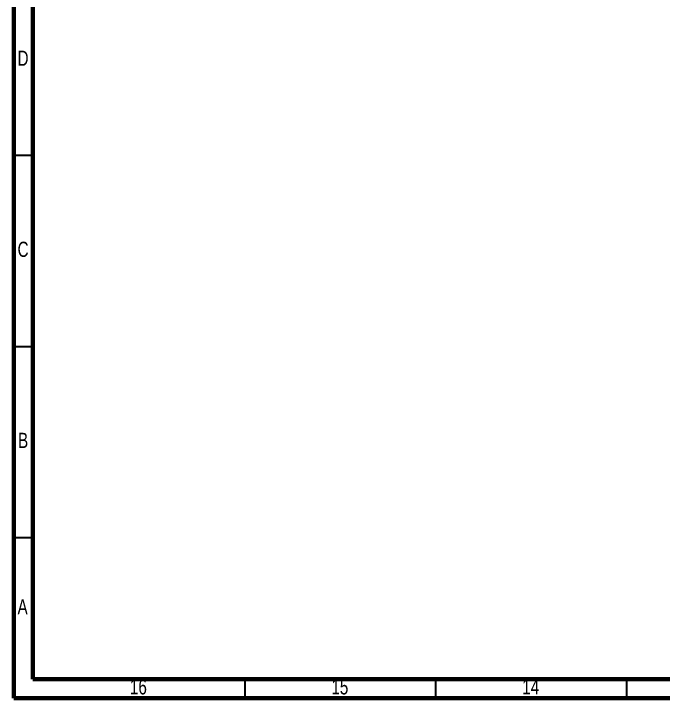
# Model space of a CAD drawing. Header units: millimetres. Extents: x -168 to 836, y 5 to 727.
# Drawn here: x 15 to 185.1, y 5 to 184.1 of the extents above; entities that cross this region are included whole.
import ezdxf

# ---------------------------------------------------------------- set-up
doc = ezdxf.new("R2010")
doc.units = ezdxf.units.MM
doc.styles.add('SLDTEXTSTYLE0', font='TXT', dxfattribs={"width": 0.75})

msp = doc.modelspace()

# ---------------------------------------------------------------- linework, layer by layer
at = {"color": 7, "linetype": 'Continuous', "lineweight": 70}
for p, q in [((15, 5), (15, 589)), ((20, 10), (20, 584)), ((831, 10), (20, 10)), ((836, 5), (15, 5))]:
    msp.add_line(p, q, dxfattribs=at)
at = {"color": 7, "linetype": 'Continuous', "lineweight": 35}
for p, q in [((20, 147), (15, 147)), ((20, 97), (15, 97)), ((20, 47), (15, 47)), ((75.5, 10), (75.5, 5)), ((125.5, 10), (125.5, 5)), ((175.5, 10), (175.5, 5))]:
    msp.add_line(p, q, dxfattribs=at)

# ---------------------------------------------------------------- texts
at = {"color": 7, "linetype": 'Continuous', "lineweight": 0, "attachment_point": 2, "style": 'SLDTEXTSTYLE0'}
for s, insert, char_height in [('D', (17.45, 174.48), 3.97), ('C', (17.46, 124.48), 3.97), ('B', (17.47, 74.48), 3.97), ('A', (17.34, 30.92), 3.97), ('16', (47.67, 9.98), 3.969), ('15', (100.42, 9.98), 3.969), ('14', (150.42, 9.98), 3.969)]:
    msp.add_mtext(s, dxfattribs=dict(at, insert=insert, char_height=char_height))

doc.saveas('drawing.dxf')
